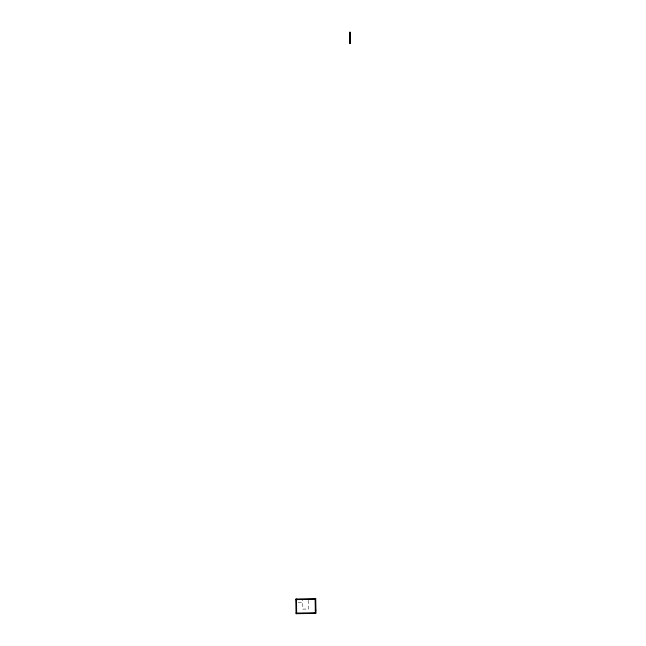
<?xml version="1.0" encoding="UTF-8"?>
<svg xmlns="http://www.w3.org/2000/svg" width="646" height="646" viewBox="0 0 646 646"><rect width="100%" height="100%" fill="white"/><g stroke="black" fill="none" stroke-linecap="round" stroke-linejoin="round"><path stroke-width="0.48" stroke-dasharray="3.23 2.42" d="M298.21 602.742L301.609 602.686L301.585 601.095M308.465 600.352L308.618 609.025L302.837 609.121L302.667 599.488"/><path stroke-width="0.97" d="M295.803 599.609L315.127 599.27M315.313 610.042L315.918 610.026M296.038 613.094L315.361 612.763M315.119 598.664L315.377 613.361M296.401 598.995L296.651 613.692M350.051 32.3L350.051 43.274M349.785 32.3L349.785 43.274M315.716 598.656L295.795 599.003L296.054 613.7L315.975 613.353L315.716 598.656M350.205 32.3L349.631 32.3L349.631 43.274L350.205 43.274L350.205 32.3"/></g></svg>
